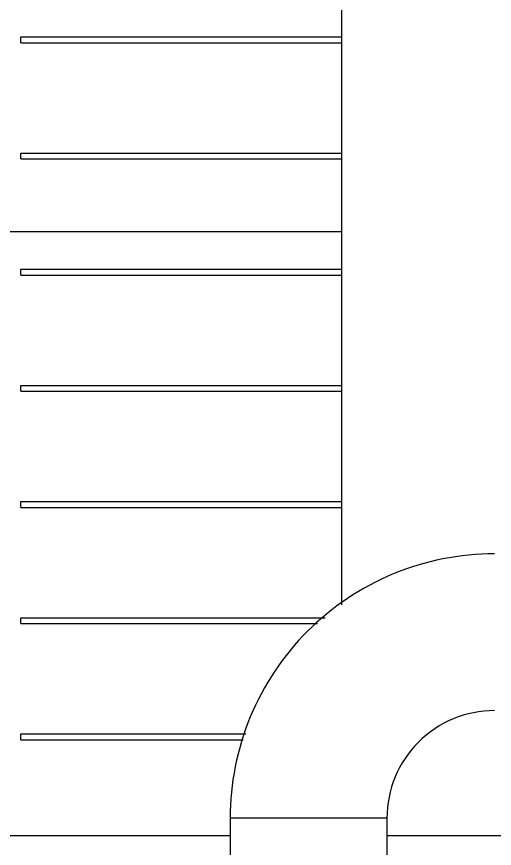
# Model space of a CAD drawing. Header units: millimetres. Extents: x 32496 to 166256, y 3504 to 23939.
# Drawn here: x 98090.6 to 98255.1, y 8088.6 to 8375.1 of the extents above; entities that cross this region are included whole.
import ezdxf

# ---------------------------------------------------------------- set-up
doc = ezdxf.new("R2010")
doc.units = ezdxf.units.MM
doc.layers.get('0').update_dxf_attribs({"lineweight": 35})
doc.layers.add('变压器模型_1__0', color=7, linetype='Continuous')

# ---------------------------------------------------------------- blocks, each defined once
blk = doc.blocks.new('gtrytrgtrr')
at = {"layer": '变压器模型_1__0', "color": 6, "linetype": 'Continuous'}
for p, q in [((66425.76, -72903.85), (66425.76, -72484.29)), ((66315.26, -72710.29), (66315.26, -72708.29)), ((66315.26, -72708.29), (66425.76, -72708.29)), ((66315.26, -72710.29), (66425.76, -72710.29)), ((66315.26, -72750.29), (66315.26, -72748.29)), ((66315.26, -72748.29), (66425.76, -72748.29)), ((66315.26, -72750.29), (66425.76, -72750.29)), ((66205.26, -72775.29), (66425.76, -72775.29)), ((66315.26, -72790.29), (66315.26, -72788.29)), ((66315.26, -72788.29), (66425.76, -72788.29)), ((66315.26, -72790.29), (66425.76, -72790.29)), ((66315.26, -72830.29), (66315.26, -72828.29)), ((66315.26, -72828.29), (66425.76, -72828.29)), ((66315.26, -72830.29), (66425.76, -72830.29)), ((66315.26, -72870.29), (66315.26, -72868.29)), ((66315.26, -72868.29), (66425.76, -72868.29)), ((66315.26, -72870.29), (66425.76, -72870.29)), ((66315.26, -72910.29), (66315.26, -72908.29)), ((66315.26, -72908.29), (66419.97, -72908.29)), ((66315.26, -72910.29), (66417.37, -72910.29)), ((66315.26, -72950.29), (66315.26, -72948.29)), ((66315.26, -72948.29), (66392.62, -72948.29)), ((66315.26, -72950.29), (66391.79, -72950.29)), ((66387.26, -72977.29), (66387.26, -73077.29)), ((66441.26, -72977.29), (66441.26, -73077.29)), ((64373.26, -72983.29), (66387.26, -72983.29)), ((66441.26, -72983.29), (66963.68, -72983.29))]:
    blk.add_line(p, q, dxfattribs=at)
at = {"layer": '变压器模型_1__0', "color": 9, "linetype": 'Continuous'}
blk.add_line((66441.26, -72977.29), (66387.26, -72977.29), dxfattribs=at)
at = {"layer": '变压器模型_1__0', "color": 6, "linetype": 'Continuous'}
for points, knots in [([(66478.24, -72886.29), (66466.41, -72886.29), (66442.48, -72891.03), (66412.24, -72911.28), (66392, -72941.53), (66387.26, -72965.46), (66387.26, -72977.29)], [0, 0, 0, 0, 0.249999, 0.499972, 0.749962, 1, 1, 1, 1]), ([(66478.24, -72940.29), (66473.43, -72940.29), (66463.71, -72942.22), (66451.42, -72950.45), (66443.19, -72962.75), (66441.26, -72972.48), (66441.26, -72977.29)], [0, 0, 0, 0, 0.249915, 0.499835, 0.749852, 1, 1, 1, 1])]:
    blk.add_open_spline(points, degree=3, knots=knots, dxfattribs=at)

msp = doc.modelspace()

# ---------------------------------------------------------------- block references
msp.add_blockref('gtrytrgtrr', (31776.885, 81076.369))

doc.saveas('drawing.dxf')
